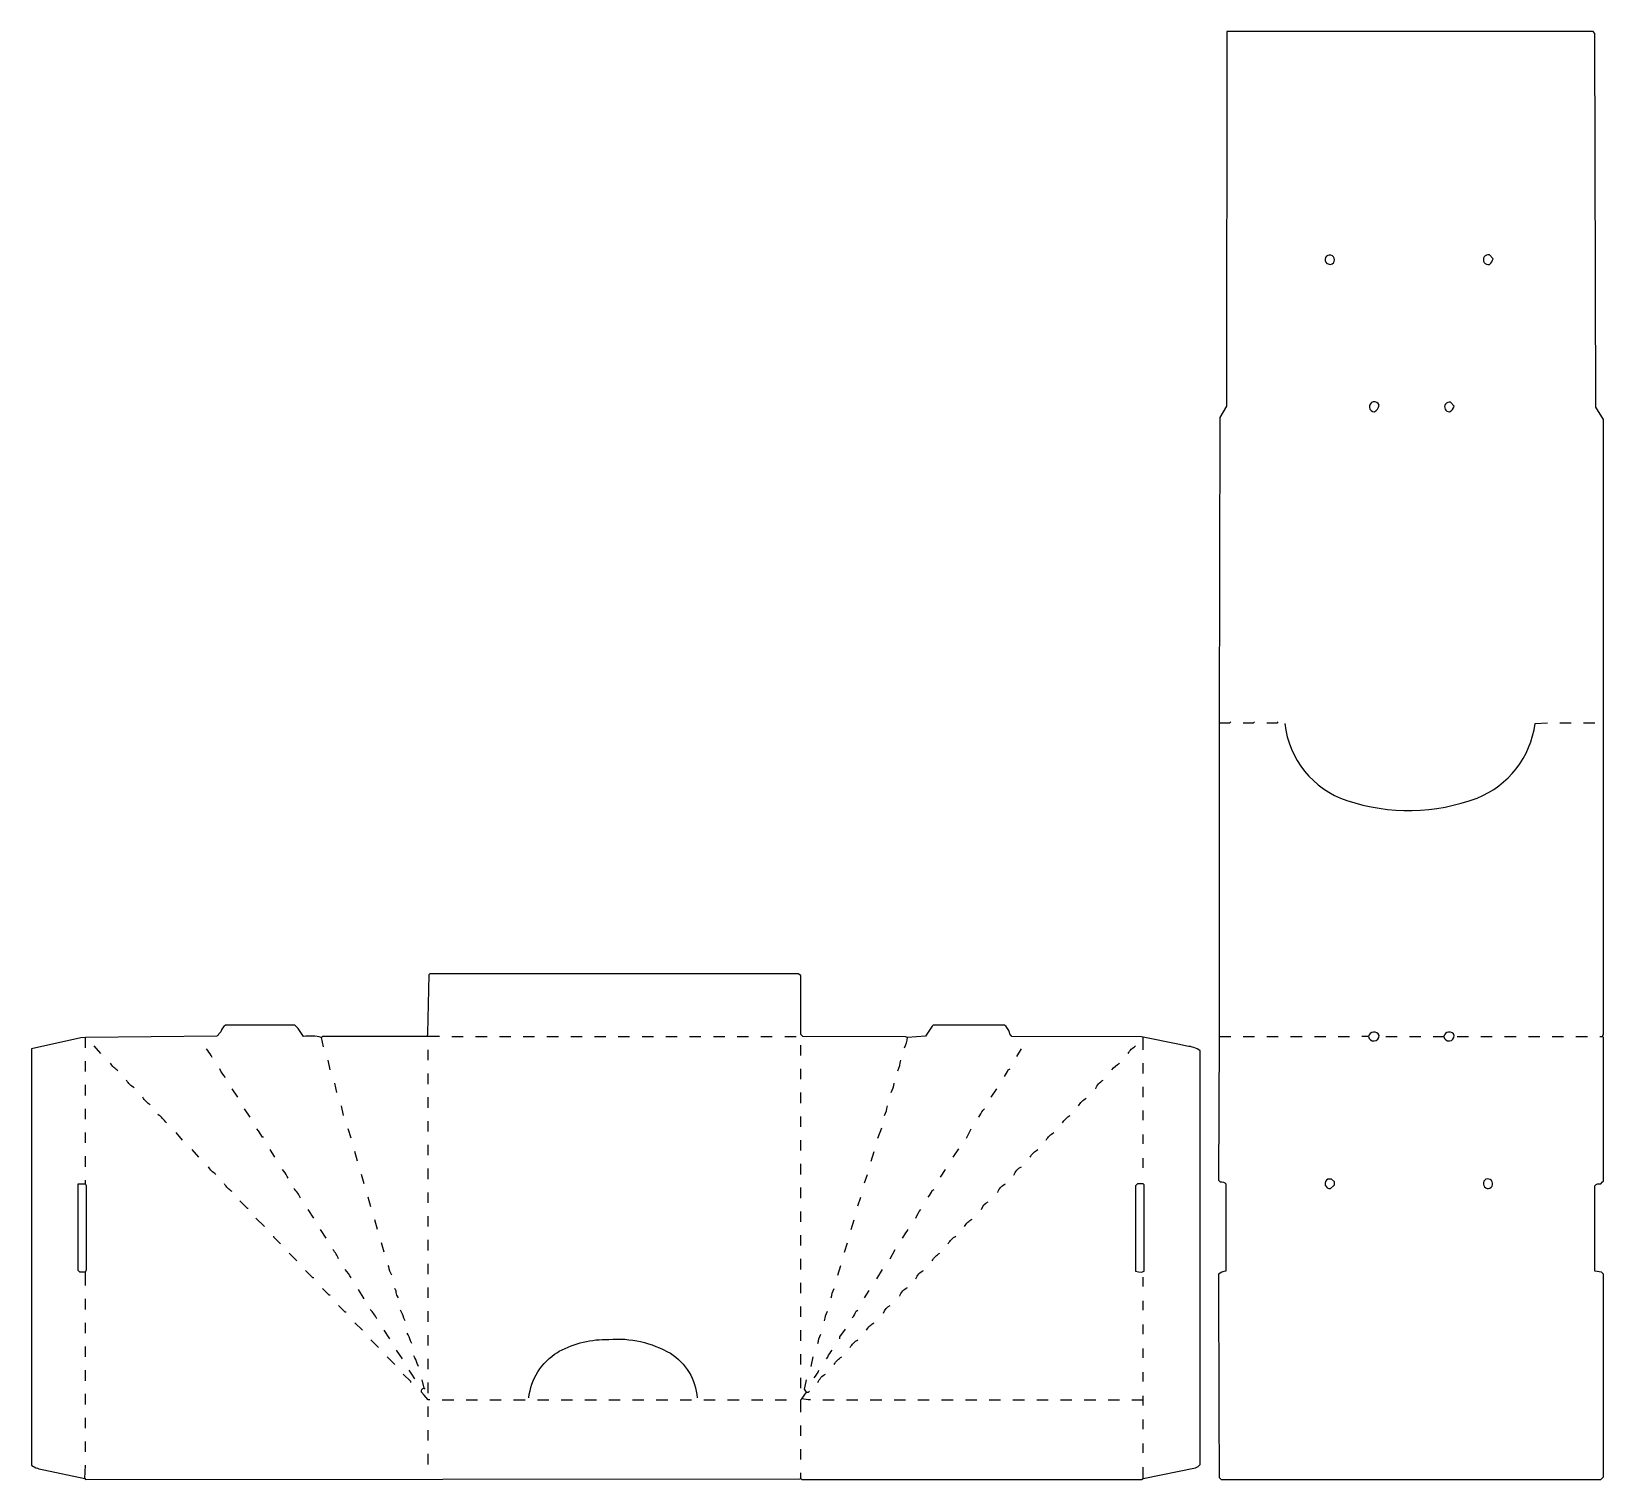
# Model space of a CAD drawing. Extents: x 85 to 1738, y 79 to 1602.
import ezdxf

# ---------------------------------------------------------------- set-up
doc = ezdxf.new("R2010")
doc.units = 0
doc.layers.get('0').update_dxf_attribs({"linetype": 'CONTINUOUS'})

msp = doc.modelspace()

# ---------------------------------------------------------------- linework, layer by layer
at = {"color": 250, "linetype": 'CONTINUOUS'}
for points in [[(1735, 79), (1738, 82), (1738, 295), (1736, 297), (1729, 298), (1729, 388, -0.298175), (1735, 390), (1737, 392), (1738, 393), (1738, 544), (1737, 545), (1737.2, 545.9), (1738, 547), (1738, 1194), (1729.8, 1206.9), (1729, 1600), (1727, 1602), (1342, 1602), (1341.501269, 1208.001263), (1334.498442, 1195.998452), (1334, 875), (1334, 545), (1333, 394), (1335, 392, -0.214923), (1341, 390), (1341, 298, 0.147492), (1333, 295), (1333.50704, 151.993153), (1334, 81), (1336, 79), (1735, 79)], [(1451, 1357, 4.625359), (1447, 1358), (1451, 1357)], [(1618, 1357, 0.149737), (1622, 1363), (1618, 1367, 1.278707), (1618, 1357)], [(1497, 1202, 0.254379), (1502, 1209, 1.917559), (1497, 1202)], [(1576, 1202, 0.204551), (1581, 1208), (1577, 1212, 1.116621), (1576, 1202)], [(1403, 874, 0.29519), (1468.1, 793.3, 0.17331), (1605.1, 795.8, 0.27214), (1666, 874), (1679, 875)], [(514, 545), (501, 545), (391, 545), (390, 544, 0.094927), (371, 545), (368.2, 549.1, 0.088408), (362, 557), (289, 557, 0.136482), (284, 550), (282.2, 547.9, -0.214789), (279.996403, 545.496351), (142, 544), (137.067568, 543.594595), (85, 532), (85, 94, 0.126677), (98.088235, 89.352941), (141, 80), (142, 79), (893.1, 79.8), (894, 80), (895, 79), (1252, 79), (1254, 80), (1308.923077, 91.384615, 0.166392), (1314, 95), (1314, 530, 0.150215), (1299.911765, 534.647059), (1292.076923, 536.384615), (1251.996377, 544.503676), (1116, 545), (1113.8, 547.9), (1113.3, 549.1, 0.191289), (1108, 557), (1033, 557), (1032, 556), (1024.975138, 545.472376), (1006, 544), (1003.995455, 544.504629), (896, 545), (894, 547), (894, 609), (891, 611), (504, 611), (503, 610), (501.508192, 548.007932), (501, 545)], [(1491, 545, 0.948786), (1502, 546, 0.758387), (1491, 545), (1484, 545)], [(1559, 545), (1570, 545, 0.948786), (1581, 546, 0.758387), (1570, 545)], [(275, 523), (273.8, 524.9, 0.069519), (269, 532)], [(1238, 527, -0.136591), (1246, 535)], [(176, 509, -0.117748), (168, 517)], [(1221, 510, -0.071068), (1229, 517)], [(193, 491, -0.117748), (185, 499)], [(289, 502, -0.070227), (283, 511)], [(989, 486, 0.109251), (992, 496)], [(1108, 503, 0.074103), (1112, 510), (1114, 511)], [(1204, 490, -0.205383), (1212, 499)], [(210, 473, -0.107188), (202, 481)], [(1186, 472, -0.136591), (1194, 480)], [(227, 454, 0.087684), (218, 463)], [(982, 462, 0.084895), (985, 472)], [(1081, 460), (1082.2, 461.9, -0.071864), (1087, 469)], [(1169, 454, -0.136591), (1177, 462)], [(1152, 436, -0.136591), (1160, 444)], [(1135, 418, -0.136591), (1143, 426)], [(279, 400, -0.123857), (271, 408)], [(355, 396), (353.8, 397.9, 0.069519), (349, 405)], [(1118, 399, -0.205383), (1126, 408)], [(296, 382, -0.123857), (288, 390)], [(368, 375, 0.107226), (361, 385)], [(1028, 376, 0.074103), (1032, 383), (1034, 384)], [(1101, 381, -0.205383), (1109, 390)], [(1451, 385), (1454, 388), (1455, 389), (1455, 392), (1452, 395), (1448, 395, 0.823421), (1451, 385)], [(1617, 385, 1.32083), (1613, 394, 0.640532), (1617, 385)], [(1084, 363, -0.237526), (1091, 371)], [(1015, 354, -0.064563), (1020, 363)], [(1066, 345, -0.136591), (1074, 353)], [(1001, 333), (1002.2, 334.9, -0.071864), (1007, 342)], [(1049, 327, -0.136591), (1057, 335)], [(408, 311, 0.070063), (402, 321)], [(1032, 309, -0.136591), (1040, 317)], [(421, 291, 0.071762), (415, 300)], [(464, 294, -0.114768), (460.647059, 302.911765), (460, 304)], [(1015, 290, -0.19407), (1023, 299)], [(471, 270), (469.352941, 273.088235), (468.647059, 275.911765, 0.081676), (467, 280)], [(926, 270, -0.084719), (929, 280)], [(998, 272, -0.205383), (1006, 281)], [(448, 248, 0.107226), (441, 258)], [(478, 246), (476.7, 248.9, 0.079845), (473, 257)], [(919, 246, -0.084719), (922, 256)], [(948, 249, 0.074103), (952, 256), (954, 257)], [(981, 254, -0.237526), (988, 262)], [(485, 222), (483.7, 224.9, 0.079845), (480, 233)], [(912, 222, -0.098611), (915, 232)], [(963, 236, -0.136591), (971, 244)], [(608, 165, -0.230743), (638.1, 212.8), (640, 214, -0.125025), (691.969027, 226.464602, -0.151857), (756.82, 211.76, -0.237871), (785, 165)], [(921, 206), (922.2, 207.9, -0.071864), (927, 215)], [(946, 218, -0.152233), (954, 226)], [(492, 198), (490.7, 200.9, 0.079845), (487, 209)], [(929, 200, -0.136591), (937, 208)], [(488, 185), (484.8, 189.9, 0.095372), (482, 194)], [(908, 186, 0.105975), (913, 194)], [(912, 181, -0.19407), (920, 190)], [(904, 163, -0.083987), (895, 164)]]:
    msp.add_lwpolyline(points, format="xyb", dxfattribs=at)
at = {"color": 251, "linetype": 'CONTINUOUS'}
for points in [[(1334, 875), (1345, 875), (1346, 876)], [(1692, 875), (1704, 875)], [(1717, 875), (1729, 875)], [(142, 533), (142, 544)], [(142, 508), (142, 519)], [(142, 483), (142, 494)], [(142, 458), (142, 469)], [(142, 433), (142, 444)], [(142, 408), (142, 419)], [(142, 258), (142, 269)], [(142, 233), (142, 244)], [(142, 208), (142, 219)], [(142, 183), (142, 194)], [(142, 158), (142, 169)], [(142, 133), (142, 144)], [(142, 108), (142, 119)]]:
    msp.add_lwpolyline(points, dxfattribs=at)
at = {"color": 252, "linetype": 'CONTINUOUS'}
for points in [[(1359, 875), (1370, 875), (1371, 876)], [(1384, 875), (1395, 875), (1396, 876)], [(141, 80), (142, 94)]]:
    msp.add_lwpolyline(points, dxfattribs=at)
at = {"color": 250, "linetype": 'CONTINUOUS'}
for points in [[(158, 527), (151, 535)], [(392, 534), (390, 544)], [(502, 520), (502, 531)], [(527, 545), (539, 545)], [(552, 545), (564, 545)], [(577, 545), (589, 545)], [(602, 545), (614, 545)], [(627, 545), (639, 545)], [(652, 545), (664, 545)], [(677, 545), (689, 545)], [(702, 545), (714, 545)], [(727, 545), (739, 545)], [(752, 545), (764, 545)], [(777, 545), (789, 545)], [(802, 545), (814, 545)], [(827, 545), (839, 545)], [(852, 545), (864, 545)], [(877, 545), (889, 545)], [(894, 525), (894, 536)], [(1121, 524), (1126, 532)], [(1254, 531), (1254, 544)], [(1334, 545), (1346, 545)], [(1359, 545), (1371, 545)], [(1384, 545), (1396, 545)], [(1409, 545), (1421, 545)], [(1434, 545), (1446, 545)], [(1459, 545), (1471, 545)], [(1509, 545), (1521, 545)], [(1534, 545), (1546, 545)], [(1584, 545), (1596, 545)], [(1609, 545), (1621, 545)], [(1634, 545), (1646, 545)], [(1659, 545), (1671, 545)], [(1684, 545), (1696, 545)], [(1709, 545), (1721, 545)], [(1734, 545), (1737, 545)], [(399, 510), (397, 520)], [(1254, 506), (1254, 517)], [(406, 486), (404, 496)], [(502, 495), (502, 506)], [(894, 500), (894, 511)], [(302, 481), (296, 490)], [(502, 470), (502, 481)], [(894, 475), (894, 486)], [(1094, 481), (1100, 490)], [(1254, 481), (1254, 492)], [(315, 460), (309, 469)], [(413, 462), (411, 472)], [(1254, 457), (1254, 467)], [(329, 439), (328, 439), (323.769231, 445.846154), (322, 448)], [(421, 438), (418, 448)], [(502, 445), (502, 456)], [(894, 450), (894, 461)], [(1068, 438), (1073, 448)], [(244, 436), (237, 444)], [(502, 420), (502, 431)], [(894, 425), (894, 436)], [(1254, 432), (1254, 442)], [(261, 418), (254, 426)], [(341, 418), (336, 426)], [(428, 414), (425, 424)], [(968, 414), (971, 424)], [(1054, 418), (1060, 427)], [(1254, 407), (1254, 417)], [(435, 390), (432, 400)], [(502, 395), (502, 406)], [(894, 400), (894, 411)], [(961, 391), (964, 400)], [(1041, 397), (1046, 405)], [(142, 297), (136, 297), (134, 299), (134, 390), (142, 390)], [(142, 283), (142, 297), (143, 300), (143, 388), (142, 390), (142, 394)], [(502, 370), (502, 381)], [(894, 375), (894, 386)], [(1252, 297), (1255, 298), (1255, 389), (1254, 390), (1248, 390), (1246, 388), (1246, 298), (1249.088235, 297.352941), (1252, 297)], [(313, 364), (312, 364), (304, 372)], [(442, 366), (439, 376)], [(954, 367), (957, 376)], [(330, 345), (321, 354)], [(382, 354), (376, 363)], [(449, 342), (446, 352)], [(502, 345), (502, 356)], [(894, 350), (894, 361)], [(947, 342), (950, 352)], [(347, 327), (340, 334), (340, 335)], [(395, 333), (389, 342)], [(502, 320), (502, 331)], [(894, 325), (894, 336)], [(364, 309), (356, 317)], [(456, 318), (453, 328)], [(940, 318), (943, 328)], [(988, 311), (993, 321)], [(382, 291), (381, 291), (373, 299)], [(502, 295), (502, 306)], [(894, 300), (894, 311)], [(933, 294), (936, 304)], [(974, 290), (980, 300)], [(894, 275), (894, 286)], [(1254, 282), (1254, 292)], [(399, 273), (398, 273), (391, 280)], [(435, 269), (429, 279)], [(502, 270), (502, 281)], [(961, 270), (966, 278)], [(1254, 257), (1254, 267)], [(416, 255), (415, 255), (408, 262)], [(502, 245), (502, 256)], [(894, 250), (894, 261)], [(433, 236), (425, 244)], [(462, 227), (456, 236)], [(894, 225), (894, 236)], [(935, 227), (935, 229), (941, 237)], [(1254, 232), (1254, 242)], [(450, 218), (442, 226)], [(475, 206), (469, 215)], [(502, 220), (502, 231)], [(1254, 207), (1254, 217)], [(467, 200), (459, 208)], [(502, 195), (502, 206)], [(894, 200), (894, 211)], [(905, 198), (907, 208)], [(484, 181), (484, 182), (476, 190)], [(499, 174), (498, 175), (496, 184)], [(894, 175), (894, 186)], [(894, 150), (894, 163), (895, 164), (900, 171), (898, 174), (899.7, 182.1), (900, 184)], [(1254, 182), (1254, 192)], [(502, 170), (502, 181)], [(1254, 157), (1254, 163), (1254, 167)], [(502, 145), (502, 156)], [(517, 163), (529, 163)], [(542, 163), (554, 163)], [(567, 163), (579, 163)], [(592, 163), (604, 163)], [(617, 163), (629, 163)], [(642, 163), (654, 163)], [(667, 163), (679, 163)], [(692, 163), (704, 163)], [(717, 163), (729, 163)], [(742, 163), (754, 163)], [(767, 163), (779, 163)], [(792, 163), (804, 163)], [(817, 163), (829, 163)], [(842, 163), (854, 163)], [(867, 163), (879, 163)], [(917, 163), (929, 163)], [(942, 163), (954, 163)], [(967, 163), (979, 163)], [(992, 163), (1004, 163)], [(1017, 163), (1029, 163)], [(1042, 163), (1054, 163)], [(1067, 163), (1079, 163)], [(1092, 163), (1104, 163)], [(1117, 163), (1129, 163)], [(1142, 163), (1154, 163)], [(1167, 163), (1179, 163)], [(1192, 163), (1204, 163)], [(1217, 163), (1229, 163)], [(1242, 163), (1254, 163)], [(894, 125), (894, 136)], [(1254, 132), (1254, 142)], [(502, 120), (502, 131)], [(1254, 107), (1254, 117)], [(502, 95), (502, 106)], [(894, 100), (894, 111)], [(894, 80), (894, 86)], [(1254, 80), (1254, 92)]]:
    msp.add_lwpolyline(points, dxfattribs=at)
at = {"color": 27, "linetype": 'CONTINUOUS'}
msp.add_lwpolyline([(1003, 533, 0.107174), (1006, 544)], format="xyb", dxfattribs=at)
at = {"color": 247, "linetype": 'CONTINUOUS'}
msp.add_lwpolyline([(996, 509, 0.077675), (999, 520)], format="xyb", dxfattribs=at)
msp.add_lwpolyline([(975, 438), (979, 449)], dxfattribs=at)
at = {"color": 37, "linetype": 'CONTINUOUS'}
msp.add_lwpolyline([(504, 163), (502, 163), (497.76, 167.82), (495, 171, -0.46244), (498, 175)], format="xyb", dxfattribs=at)
at = {"color": 237, "linetype": 'CONTINUOUS'}
msp.add_lwpolyline([(900, 171), (902, 171), (903, 172)], dxfattribs=at)

doc.saveas('drawing.dxf')
